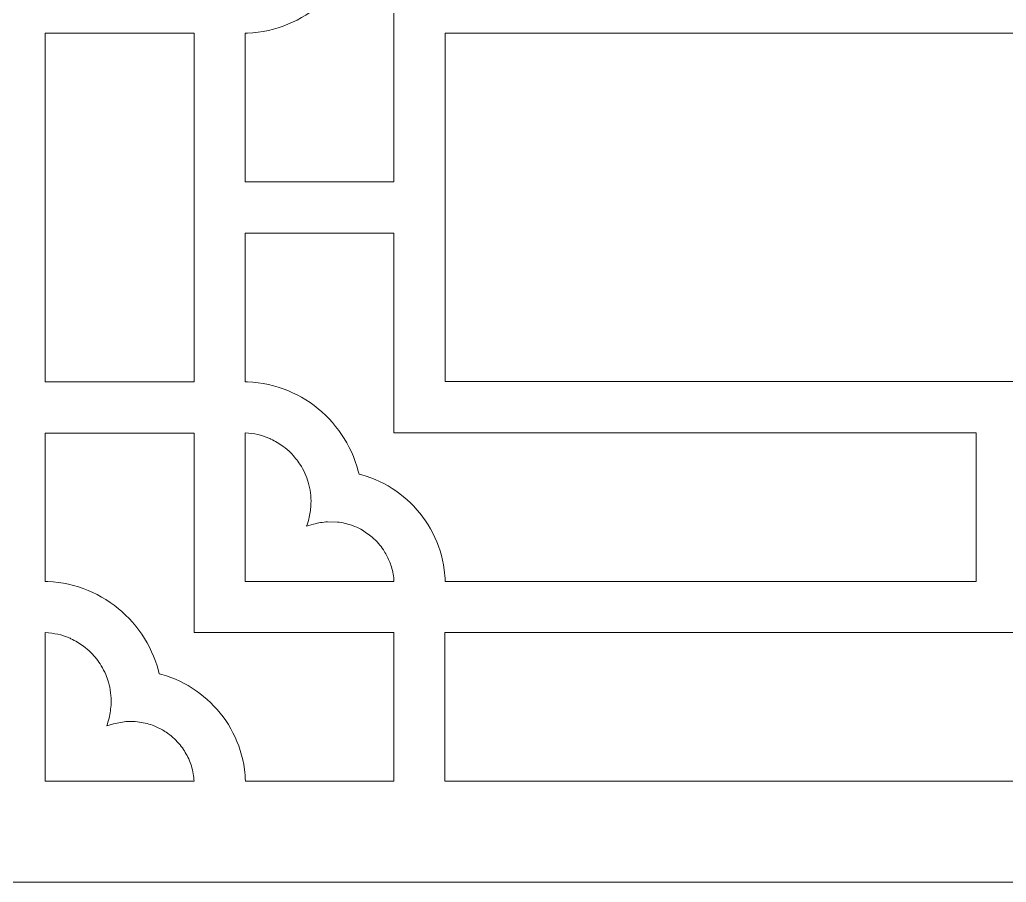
# Model space of a CAD drawing. Header units: centimetres. Extents: x -26.5 to 18, y -3.7 to 6.
# Drawn here: x 2.83 to 9.95, y -3.7 to 2.52 of the extents above; entities that cross this region are included whole.
import ezdxf

# ---------------------------------------------------------------- set-up
doc = ezdxf.new("R2010")
doc.units = ezdxf.units.CM
doc.header["$MEASUREMENT"] = 0
doc.layers.add('layer 1', color=7, linetype='Continuous')

msp = doc.modelspace()

# ---------------------------------------------------------------- linework, layer by layer
at = {"layer": 'layer 1', "color": 242, "lineweight": 9}
for points, knots in [([(-26.53457, -3.70309), (-26.53457, -3.70309), (-26.53457, 6.03856), (-26.53457, 6.03856), (-26.53457, 6.03856), (-26.53457, 6.03856), (18.03348, 6.03856), (18.03348, 6.03856), (18.03348, 6.03856), (18.03348, 6.03856), (18.03348, -3.70309), (18.03348, -3.70309), (18.03348, -3.70309), (18.03348, -3.70309), (-26.53457, -3.70309), (-26.53457, -3.70309)], [0, 0, 0, 0, 0.2, 0.2, 0.2, 0.2, 0.4, 0.4, 0.4, 0.4, 0.6, 0.6, 0.6, 0.6, 1, 1, 1, 1]), ([(5.85393, 3.61315), (5.85393, 3.61315), (5.84153, 3.58094), (5.84153, 3.58094), (5.84153, 3.58094), (5.84153, 3.58094), (5.82783, 3.54938), (5.82783, 3.54938), (5.82783, 3.54938), (5.82783, 3.54938), (5.81288, 3.51852), (5.81288, 3.51852), (5.81288, 3.51852), (5.81288, 3.51852), (5.79669, 3.48837), (5.79669, 3.48837), (5.79669, 3.48837), (5.79669, 3.48837), (5.77931, 3.459), (5.77931, 3.459), (5.77931, 3.459), (5.77931, 3.459), (5.76077, 3.43041), (5.76077, 3.43041), (5.76077, 3.43041), (5.76077, 3.43041), (5.7411, 3.40265), (5.7411, 3.40265), (5.7411, 3.40265), (5.7411, 3.40265), (5.72033, 3.37575), (5.72033, 3.37575), (5.72033, 3.37575), (5.72033, 3.37575), (5.69851, 3.34974), (5.69851, 3.34974), (5.69851, 3.34974), (5.69851, 3.34974), (5.67565, 3.32465), (5.67565, 3.32465), (5.67565, 3.32465), (5.67565, 3.32465), (5.65179, 3.30052), (5.65179, 3.30052), (5.65179, 3.30052), (5.65179, 3.30052), (5.62697, 3.27737), (5.62697, 3.27737), (5.62697, 3.27737), (5.62697, 3.27737), (5.60122, 3.25525), (5.60122, 3.25525), (5.60122, 3.25525), (5.60122, 3.25525), (5.57457, 3.23417), (5.57457, 3.23417), (5.57457, 3.23417), (5.57457, 3.23417), (5.54705, 3.21419), (5.54705, 3.21419), (5.54705, 3.21419), (5.54705, 3.21419), (5.51869, 3.19532), (5.51869, 3.19532), (5.51869, 3.19532), (5.51869, 3.19532), (5.48954, 3.17761), (5.48954, 3.17761), (5.48954, 3.17761), (5.48954, 3.17761), (5.45962, 3.16108), (5.45962, 3.16108), (5.45962, 3.16108), (5.45962, 3.16108), (5.42896, 3.14577), (5.42896, 3.14577), (5.42896, 3.14577), (5.42896, 3.14577), (5.39759, 3.1317), (5.39759, 3.1317), (5.39759, 3.1317), (5.39759, 3.1317), (5.36556, 3.11893), (5.36556, 3.11893), (5.36556, 3.11893), (5.36556, 3.11893), (5.33288, 3.10747), (5.33288, 3.10747), (5.33288, 3.10747), (5.33288, 3.10747), (5.29961, 3.09737), (5.29961, 3.09737), (5.29961, 3.09737), (5.29961, 3.09737), (5.28042, 3.09242), (5.28042, 3.09242), (5.28042, 3.09242), (5.28042, 3.09242), (5.27528, 3.07094), (5.27528, 3.07094), (5.27528, 3.07094), (5.27528, 3.07094), (5.2651, 3.03533), (5.2651, 3.03533), (5.2651, 3.03533), (5.2651, 3.03533), (5.25345, 3.00035), (5.25345, 3.00035), (5.25345, 3.00035), (5.25345, 3.00035), (5.24037, 2.96605), (5.24037, 2.96605), (5.24037, 2.96605), (5.24037, 2.96605), (5.22589, 2.93246), (5.22589, 2.93246), (5.22589, 2.93246), (5.22589, 2.93246), (5.21005, 2.89961), (5.21005, 2.89961), (5.21005, 2.89961), (5.21005, 2.89961), (5.19288, 2.86755), (5.19288, 2.86755), (5.19288, 2.86755), (5.19288, 2.86755), (5.17443, 2.8363), (5.17443, 2.8363), (5.17443, 2.8363), (5.17443, 2.8363), (5.15473, 2.80591), (5.15473, 2.80591), (5.15473, 2.80591), (5.15473, 2.80591), (5.1338, 2.7764), (5.1338, 2.7764), (5.1338, 2.7764), (5.1338, 2.7764), (5.1117, 2.74782), (5.1117, 2.74782), (5.1117, 2.74782), (5.1117, 2.74782), (5.08845, 2.7202), (5.08845, 2.7202), (5.08845, 2.7202), (5.08845, 2.7202), (5.0641, 2.69358), (5.0641, 2.69358), (5.0641, 2.69358), (5.0641, 2.69358), (5.03867, 2.66799), (5.03867, 2.66799), (5.03867, 2.66799), (5.03867, 2.66799), (5.0122, 2.64347), (5.0122, 2.64347), (5.0122, 2.64347), (5.0122, 2.64347), (4.98474, 2.62004), (4.98474, 2.62004), (4.98474, 2.62004), (4.98474, 2.62004), (4.9563, 2.59777), (4.9563, 2.59777), (4.9563, 2.59777), (4.9563, 2.59777), (4.92694, 2.57666), (4.92694, 2.57666), (4.92694, 2.57666), (4.92694, 2.57666), (4.89668, 2.55677), (4.89668, 2.55677), (4.89668, 2.55677), (4.89668, 2.55677), (4.86556, 2.53812), (4.86556, 2.53812), (4.86556, 2.53812), (4.86556, 2.53812), (4.83363, 2.52076), (4.83363, 2.52076), (4.83363, 2.52076), (4.83363, 2.52076), (4.8009, 2.50471), (4.8009, 2.50471), (4.8009, 2.50471), (4.8009, 2.50471), (4.76742, 2.49002), (4.76742, 2.49002), (4.76742, 2.49002), (4.76742, 2.49002), (4.73322, 2.47672), (4.73322, 2.47672), (4.73322, 2.47672), (4.73322, 2.47672), (4.69835, 2.46486), (4.69835, 2.46486), (4.69835, 2.46486), (4.69835, 2.46486), (4.66283, 2.45445), (4.66283, 2.45445), (4.66283, 2.45445), (4.66283, 2.45445), (4.62671, 2.44555), (4.62671, 2.44555), (4.62671, 2.44555), (4.62671, 2.44555), (4.59002, 2.43818), (4.59002, 2.43818), (4.59002, 2.43818), (4.59002, 2.43818), (4.5528, 2.4324), (4.5528, 2.4324), (4.5528, 2.4324), (4.5528, 2.4324), (4.51509, 2.42822), (4.51509, 2.42822), (4.51509, 2.42822), (4.51509, 2.42822), (4.47692, 2.42568), (4.47692, 2.42568), (4.47692, 2.42568), (4.47692, 2.42568), (4.45908, 2.42528), (4.45908, 2.42528), (4.45908, 2.42528), (4.45908, 2.42528), (4.45908, 1.35219), (4.45908, 1.35219), (4.45908, 1.35219), (4.45908, 1.35219), (5.53172, 1.35219), (5.53172, 1.35219), (5.53172, 1.35219), (5.53172, 1.35219), (5.53172, 2.79374), (5.53172, 2.79374), (5.53172, 2.79374), (5.53172, 2.79374), (9.7322, 2.79374), (9.7322, 2.79374), (9.7322, 2.79374), (9.7322, 2.79374), (9.7322, 3.86639), (9.7322, 3.86639), (9.7322, 3.86639), (9.7322, 3.86639), (5.90198, 3.86639), (5.90198, 3.86639), (5.90198, 3.86639), (5.90133, 3.83837), (5.89844, 3.81078), (5.89536, 3.78298), (5.89536, 3.78298), (5.89536, 3.78298), (5.88992, 3.74796), (5.88992, 3.74796), (5.88992, 3.74796), (5.88992, 3.74796), (5.88304, 3.71344), (5.88304, 3.71344), (5.88304, 3.71344), (5.88304, 3.71344), (5.87472, 3.67944), (5.87472, 3.67944), (5.87472, 3.67944), (5.87472, 3.67944), (5.86501, 3.646), (5.86501, 3.646), (5.86501, 3.646), (5.86501, 3.646), (5.85393, 3.61315), (5.85393, 3.61315)], [0, 0, 0, 0, 0.0144928, 0.0144928, 0.0144928, 0.0144928, 0.0289855, 0.0289855, 0.0289855, 0.0289855, 0.0434783, 0.0434783, 0.0434783, 0.0434783, 0.057971, 0.057971, 0.057971, 0.057971, 0.0724638, 0.0724638, 0.0724638, 0.0724638, 0.0869565, 0.0869565, 0.0869565, 0.0869565, 0.1014493, 0.1014493, 0.1014493, 0.1014493, 0.115942, 0.115942, 0.115942, 0.115942, 0.1304348, 0.1304348, 0.1304348, 0.1304348, 0.1449275, 0.1449275, 0.1449275, 0.1449275, 0.1594203, 0.1594203, 0.1594203, 0.1594203, 0.173913, 0.173913, 0.173913, 0.173913, 0.1884058, 0.1884058, 0.1884058, 0.1884058, 0.2028986, 0.2028986, 0.2028986, 0.2028986, 0.2173913, 0.2173913, 0.2173913, 0.2173913, 0.2318841, 0.2318841, 0.2318841, 0.2318841, 0.2463768, 0.2463768, 0.2463768, 0.2463768, 0.2608696, 0.2608696, 0.2608696, 0.2608696, 0.2753623, 0.2753623, 0.2753623, 0.2753623, 0.2898551, 0.2898551, 0.2898551, 0.2898551, 0.3043478, 0.3043478, 0.3043478, 0.3043478, 0.3188406, 0.3188406, 0.3188406, 0.3188406, 0.3333333, 0.3333333, 0.3333333, 0.3333333, 0.3478261, 0.3478261, 0.3478261, 0.3478261, 0.3623188, 0.3623188, 0.3623188, 0.3623188, 0.3768116, 0.3768116, 0.3768116, 0.3768116, 0.3913043, 0.3913043, 0.3913043, 0.3913043, 0.4057971, 0.4057971, 0.4057971, 0.4057971, 0.4202899, 0.4202899, 0.4202899, 0.4202899, 0.4347826, 0.4347826, 0.4347826, 0.4347826, 0.4492754, 0.4492754, 0.4492754, 0.4492754, 0.4637681, 0.4637681, 0.4637681, 0.4637681, 0.4782609, 0.4782609, 0.4782609, 0.4782609, 0.4927536, 0.4927536, 0.4927536, 0.4927536, 0.5072464, 0.5072464, 0.5072464, 0.5072464, 0.5217391, 0.5217391, 0.5217391, 0.5217391, 0.5362319, 0.5362319, 0.5362319, 0.5362319, 0.5507246, 0.5507246, 0.5507246, 0.5507246, 0.5652174, 0.5652174, 0.5652174, 0.5652174, 0.5797101, 0.5797101, 0.5797101, 0.5797101, 0.5942029, 0.5942029, 0.5942029, 0.5942029, 0.6086957, 0.6086957, 0.6086957, 0.6086957, 0.6231884, 0.6231884, 0.6231884, 0.6231884, 0.6376812, 0.6376812, 0.6376812, 0.6376812, 0.6521739, 0.6521739, 0.6521739, 0.6521739, 0.6666667, 0.6666667, 0.6666667, 0.6666667, 0.6811594, 0.6811594, 0.6811594, 0.6811594, 0.6956522, 0.6956522, 0.6956522, 0.6956522, 0.7101449, 0.7101449, 0.7101449, 0.7101449, 0.7246377, 0.7246377, 0.7246377, 0.7246377, 0.7391304, 0.7391304, 0.7391304, 0.7391304, 0.7536232, 0.7536232, 0.7536232, 0.7536232, 0.7681159, 0.7681159, 0.7681159, 0.7681159, 0.7826087, 0.7826087, 0.7826087, 0.7826087, 0.7971014, 0.7971014, 0.7971014, 0.7971014, 0.8115942, 0.8115942, 0.8115942, 0.8115942, 0.826087, 0.826087, 0.826087, 0.826087, 0.8405797, 0.8405797, 0.8405797, 0.8405797, 0.8550725, 0.8550725, 0.8550725, 0.8550725, 0.8695652, 0.8695652, 0.8695652, 0.8695652, 0.884058, 0.884058, 0.884058, 0.884058, 0.8985507, 0.8985507, 0.8985507, 0.8985507, 0.9130435, 0.9130435, 0.9130435, 0.9130435, 0.9275362, 0.9275362, 0.9275362, 0.9275362, 0.942029, 0.942029, 0.942029, 0.942029, 0.9565217, 0.9565217, 0.9565217, 0.9565217, 0.9710145, 0.9710145, 0.9710145, 0.9710145, 1, 1, 1, 1]), ([(3.01752, 2.42549), (3.01752, 2.42549), (3.01752, -0.0916), (3.01752, -0.0916), (3.01752, -0.0916), (3.01752, -0.0916), (4.09016, -0.0916), (4.09016, -0.0916), (4.09016, -0.0916), (4.09016, -0.0916), (4.09016, 2.42549), (4.09016, 2.42549), (4.09016, 2.42549), (4.09016, 2.42549), (3.01752, 2.42549), (3.01752, 2.42549)], [0, 0, 0, 0, 0.2, 0.2, 0.2, 0.2, 0.4, 0.4, 0.4, 0.4, 0.6, 0.6, 0.6, 0.6, 1, 1, 1, 1]), ([(5.90063, 2.42483), (5.90063, 2.42483), (5.90063, -0.08936), (5.90063, -0.08936), (5.90063, -0.08936), (5.90063, -0.08936), (13.93267, -0.08936), (13.93267, -0.08936), (13.93267, -0.08936), (13.93267, -0.08936), (13.93267, 2.42483), (13.93267, 2.42483), (13.93267, 2.42483), (13.93267, 2.42483), (5.90063, 2.42483), (5.90063, 2.42483)], [0, 0, 0, 0, 0.2, 0.2, 0.2, 0.2, 0.4, 0.4, 0.4, 0.4, 0.6, 0.6, 0.6, 0.6, 1, 1, 1, 1]), ([(4.86556, -0.20264), (4.86556, -0.20264), (4.89668, -0.22128), (4.89668, -0.22128), (4.89668, -0.22128), (4.89668, -0.22128), (4.92694, -0.24118), (4.92694, -0.24118), (4.92694, -0.24118), (4.92694, -0.24118), (4.9563, -0.26228), (4.9563, -0.26228), (4.9563, -0.26228), (4.9563, -0.26228), (4.98474, -0.28456), (4.98474, -0.28456), (4.98474, -0.28456), (4.98474, -0.28456), (5.0122, -0.30798), (5.0122, -0.30798), (5.0122, -0.30798), (5.0122, -0.30798), (5.03867, -0.33251), (5.03867, -0.33251), (5.03867, -0.33251), (5.03867, -0.33251), (5.0641, -0.3581), (5.0641, -0.3581), (5.0641, -0.3581), (5.0641, -0.3581), (5.08845, -0.38472), (5.08845, -0.38472), (5.08845, -0.38472), (5.08845, -0.38472), (5.1117, -0.41234), (5.1117, -0.41234), (5.1117, -0.41234), (5.1117, -0.41234), (5.1338, -0.44092), (5.1338, -0.44092), (5.1338, -0.44092), (5.1338, -0.44092), (5.15473, -0.47043), (5.15473, -0.47043), (5.15473, -0.47043), (5.15473, -0.47043), (5.17443, -0.50082), (5.17443, -0.50082), (5.17443, -0.50082), (5.17443, -0.50082), (5.19288, -0.53206), (5.19288, -0.53206), (5.19288, -0.53206), (5.19288, -0.53206), (5.21005, -0.56413), (5.21005, -0.56413), (5.21005, -0.56413), (5.21005, -0.56413), (5.22589, -0.59698), (5.22589, -0.59698), (5.22589, -0.59698), (5.22589, -0.59698), (5.24037, -0.63057), (5.24037, -0.63057), (5.24037, -0.63057), (5.24037, -0.63057), (5.25345, -0.66487), (5.25345, -0.66487), (5.25345, -0.66487), (5.25345, -0.66487), (5.2651, -0.69985), (5.2651, -0.69985), (5.2651, -0.69985), (5.2651, -0.69985), (5.27528, -0.73546), (5.27528, -0.73546), (5.27528, -0.73546), (5.27528, -0.73546), (5.28042, -0.75695), (5.28042, -0.75695), (5.28042, -0.75695), (5.28042, -0.75695), (5.29961, -0.76189), (5.29961, -0.76189), (5.29961, -0.76189), (5.29961, -0.76189), (5.33288, -0.77199), (5.33288, -0.77199), (5.33288, -0.77199), (5.33288, -0.77199), (5.36556, -0.78345), (5.36556, -0.78345), (5.36556, -0.78345), (5.36556, -0.78345), (5.39759, -0.79623), (5.39759, -0.79623), (5.39759, -0.79623), (5.39759, -0.79623), (5.42896, -0.81028), (5.42896, -0.81028), (5.42896, -0.81028), (5.42896, -0.81028), (5.45962, -0.82559), (5.45962, -0.82559), (5.45962, -0.82559), (5.45962, -0.82559), (5.48954, -0.84213), (5.48954, -0.84213), (5.48954, -0.84213), (5.48954, -0.84213), (5.51869, -0.85984), (5.51869, -0.85984), (5.51869, -0.85984), (5.51869, -0.85984), (5.54705, -0.8787), (5.54705, -0.8787), (5.54705, -0.8787), (5.54705, -0.8787), (5.57457, -0.89869), (5.57457, -0.89869), (5.57457, -0.89869), (5.57457, -0.89869), (5.60122, -0.91976), (5.60122, -0.91976), (5.60122, -0.91976), (5.60122, -0.91976), (5.62697, -0.94189), (5.62697, -0.94189), (5.62697, -0.94189), (5.62697, -0.94189), (5.65179, -0.96503), (5.65179, -0.96503), (5.65179, -0.96503), (5.65179, -0.96503), (5.67565, -0.98917), (5.67565, -0.98917), (5.67565, -0.98917), (5.67565, -0.98917), (5.69851, -1.01426), (5.69851, -1.01426), (5.69851, -1.01426), (5.69851, -1.01426), (5.72033, -1.04027), (5.72033, -1.04027), (5.72033, -1.04027), (5.72033, -1.04027), (5.7411, -1.06717), (5.7411, -1.06717), (5.7411, -1.06717), (5.7411, -1.06717), (5.76077, -1.09493), (5.76077, -1.09493), (5.76077, -1.09493), (5.76077, -1.09493), (5.77931, -1.12351), (5.77931, -1.12351), (5.77931, -1.12351), (5.77931, -1.12351), (5.79669, -1.15289), (5.79669, -1.15289), (5.79669, -1.15289), (5.79669, -1.15289), (5.81288, -1.18303), (5.81288, -1.18303), (5.81288, -1.18303), (5.81288, -1.18303), (5.82783, -1.2139), (5.82783, -1.2139), (5.82783, -1.2139), (5.82783, -1.2139), (5.84153, -1.24545), (5.84153, -1.24545), (5.84153, -1.24545), (5.84153, -1.24545), (5.85393, -1.27767), (5.85393, -1.27767), (5.85393, -1.27767), (5.85393, -1.27767), (5.86501, -1.31052), (5.86501, -1.31052), (5.86501, -1.31052), (5.86501, -1.31052), (5.87472, -1.34396), (5.87472, -1.34396), (5.87472, -1.34396), (5.87472, -1.34396), (5.88304, -1.37796), (5.88304, -1.37796), (5.88304, -1.37796), (5.88304, -1.37796), (5.88992, -1.41249), (5.88992, -1.41249), (5.88992, -1.41249), (5.88992, -1.41249), (5.89536, -1.4475), (5.89536, -1.4475), (5.89536, -1.4475), (5.89844, -1.4753), (5.90133, -1.5029), (5.90198, -1.53091), (5.90198, -1.53091), (5.90198, -1.53091), (9.7322, -1.53091), (9.7322, -1.53091), (9.7322, -1.53091), (9.7322, -1.53091), (9.7322, -0.45827), (9.7322, -0.45827), (9.7322, -0.45827), (9.7322, -0.45827), (5.53172, -0.45827), (5.53172, -0.45827), (5.53172, -0.45827), (5.53172, -0.45827), (5.53172, 0.98328), (5.53172, 0.98328), (5.53172, 0.98328), (5.53172, 0.98328), (4.45908, 0.98328), (4.45908, 0.98328), (4.45908, 0.98328), (4.45908, 0.98328), (4.45908, -0.08981), (4.45908, -0.08981), (4.45908, -0.08981), (4.45908, -0.08981), (4.47692, -0.0902), (4.47692, -0.0902), (4.47692, -0.0902), (4.47692, -0.0902), (4.51508, -0.09274), (4.51508, -0.09274), (4.51508, -0.09274), (4.51508, -0.09274), (4.5528, -0.09692), (4.5528, -0.09692), (4.5528, -0.09692), (4.5528, -0.09692), (4.59002, -0.10271), (4.59002, -0.10271), (4.59002, -0.10271), (4.59002, -0.10271), (4.62671, -0.11007), (4.62671, -0.11007), (4.62671, -0.11007), (4.62671, -0.11007), (4.66283, -0.11897), (4.66283, -0.11897), (4.66283, -0.11897), (4.66283, -0.11897), (4.69835, -0.12937), (4.69835, -0.12937), (4.69835, -0.12937), (4.69835, -0.12937), (4.73322, -0.14124), (4.73322, -0.14124), (4.73322, -0.14124), (4.73322, -0.14124), (4.76742, -0.15454), (4.76742, -0.15454), (4.76742, -0.15454), (4.76742, -0.15454), (4.80089, -0.16922), (4.80089, -0.16922), (4.80089, -0.16922), (4.80089, -0.16922), (4.83363, -0.18527), (4.83363, -0.18527), (4.83363, -0.18527), (4.83363, -0.18527), (4.86556, -0.20264), (4.86556, -0.20264)], [0, 0, 0, 0, 0.0144928, 0.0144928, 0.0144928, 0.0144928, 0.0289855, 0.0289855, 0.0289855, 0.0289855, 0.0434783, 0.0434783, 0.0434783, 0.0434783, 0.057971, 0.057971, 0.057971, 0.057971, 0.0724638, 0.0724638, 0.0724638, 0.0724638, 0.0869565, 0.0869565, 0.0869565, 0.0869565, 0.1014493, 0.1014493, 0.1014493, 0.1014493, 0.115942, 0.115942, 0.115942, 0.115942, 0.1304348, 0.1304348, 0.1304348, 0.1304348, 0.1449275, 0.1449275, 0.1449275, 0.1449275, 0.1594203, 0.1594203, 0.1594203, 0.1594203, 0.173913, 0.173913, 0.173913, 0.173913, 0.1884058, 0.1884058, 0.1884058, 0.1884058, 0.2028986, 0.2028986, 0.2028986, 0.2028986, 0.2173913, 0.2173913, 0.2173913, 0.2173913, 0.2318841, 0.2318841, 0.2318841, 0.2318841, 0.2463768, 0.2463768, 0.2463768, 0.2463768, 0.2608696, 0.2608696, 0.2608696, 0.2608696, 0.2753623, 0.2753623, 0.2753623, 0.2753623, 0.2898551, 0.2898551, 0.2898551, 0.2898551, 0.3043478, 0.3043478, 0.3043478, 0.3043478, 0.3188406, 0.3188406, 0.3188406, 0.3188406, 0.3333333, 0.3333333, 0.3333333, 0.3333333, 0.3478261, 0.3478261, 0.3478261, 0.3478261, 0.3623188, 0.3623188, 0.3623188, 0.3623188, 0.3768116, 0.3768116, 0.3768116, 0.3768116, 0.3913043, 0.3913043, 0.3913043, 0.3913043, 0.4057971, 0.4057971, 0.4057971, 0.4057971, 0.4202899, 0.4202899, 0.4202899, 0.4202899, 0.4347826, 0.4347826, 0.4347826, 0.4347826, 0.4492754, 0.4492754, 0.4492754, 0.4492754, 0.4637681, 0.4637681, 0.4637681, 0.4637681, 0.4782609, 0.4782609, 0.4782609, 0.4782609, 0.4927536, 0.4927536, 0.4927536, 0.4927536, 0.5072464, 0.5072464, 0.5072464, 0.5072464, 0.5217391, 0.5217391, 0.5217391, 0.5217391, 0.5362319, 0.5362319, 0.5362319, 0.5362319, 0.5507246, 0.5507246, 0.5507246, 0.5507246, 0.5652174, 0.5652174, 0.5652174, 0.5652174, 0.5797101, 0.5797101, 0.5797101, 0.5797101, 0.5942029, 0.5942029, 0.5942029, 0.5942029, 0.6086957, 0.6086957, 0.6086957, 0.6086957, 0.6231884, 0.6231884, 0.6231884, 0.6231884, 0.6376812, 0.6376812, 0.6376812, 0.6376812, 0.6521739, 0.6521739, 0.6521739, 0.6521739, 0.6666667, 0.6666667, 0.6666667, 0.6666667, 0.6811594, 0.6811594, 0.6811594, 0.6811594, 0.6956522, 0.6956522, 0.6956522, 0.6956522, 0.7101449, 0.7101449, 0.7101449, 0.7101449, 0.7246377, 0.7246377, 0.7246377, 0.7246377, 0.7391304, 0.7391304, 0.7391304, 0.7391304, 0.7536232, 0.7536232, 0.7536232, 0.7536232, 0.7681159, 0.7681159, 0.7681159, 0.7681159, 0.7826087, 0.7826087, 0.7826087, 0.7826087, 0.7971014, 0.7971014, 0.7971014, 0.7971014, 0.8115942, 0.8115942, 0.8115942, 0.8115942, 0.826087, 0.826087, 0.826087, 0.826087, 0.8405797, 0.8405797, 0.8405797, 0.8405797, 0.8550725, 0.8550725, 0.8550725, 0.8550725, 0.8695652, 0.8695652, 0.8695652, 0.8695652, 0.884058, 0.884058, 0.884058, 0.884058, 0.8985507, 0.8985507, 0.8985507, 0.8985507, 0.9130435, 0.9130435, 0.9130435, 0.9130435, 0.9275362, 0.9275362, 0.9275362, 0.9275362, 0.942029, 0.942029, 0.942029, 0.942029, 0.9565217, 0.9565217, 0.9565217, 0.9565217, 0.9710145, 0.9710145, 0.9710145, 0.9710145, 1, 1, 1, 1]), ([(3.54319, -1.72612), (3.54319, -1.72612), (3.57065, -1.74954), (3.57065, -1.74954), (3.57065, -1.74954), (3.57065, -1.74954), (3.59712, -1.77406), (3.59712, -1.77406), (3.59712, -1.77406), (3.59712, -1.77406), (3.62255, -1.79965), (3.62255, -1.79965), (3.62255, -1.79965), (3.62255, -1.79965), (3.6469, -1.82627), (3.6469, -1.82627), (3.6469, -1.82627), (3.6469, -1.82627), (3.67015, -1.85389), (3.67015, -1.85389), (3.67015, -1.85389), (3.67015, -1.85389), (3.69225, -1.88247), (3.69225, -1.88247), (3.69225, -1.88247), (3.69225, -1.88247), (3.71318, -1.91198), (3.71318, -1.91198), (3.71318, -1.91198), (3.71318, -1.91198), (3.73288, -1.94237), (3.73288, -1.94237), (3.73288, -1.94237), (3.73288, -1.94237), (3.75134, -1.97362), (3.75134, -1.97362), (3.75134, -1.97362), (3.75134, -1.97362), (3.7685, -2.00569), (3.7685, -2.00569), (3.7685, -2.00569), (3.7685, -2.00569), (3.78434, -2.03853), (3.78434, -2.03853), (3.78434, -2.03853), (3.78434, -2.03853), (3.79882, -2.07212), (3.79882, -2.07212), (3.79882, -2.07212), (3.79882, -2.07212), (3.8119, -2.10643), (3.8119, -2.10643), (3.8119, -2.10643), (3.8119, -2.10643), (3.82355, -2.1414), (3.82355, -2.1414), (3.82355, -2.1414), (3.82355, -2.1414), (3.83373, -2.17702), (3.83373, -2.17702), (3.83373, -2.17702), (3.83373, -2.17702), (3.83887, -2.1985), (3.83887, -2.1985), (3.83887, -2.1985), (3.83887, -2.1985), (3.85806, -2.20344), (3.85806, -2.20344), (3.85806, -2.20344), (3.85806, -2.20344), (3.89133, -2.21355), (3.89133, -2.21355), (3.89133, -2.21355), (3.89133, -2.21355), (3.924, -2.225), (3.924, -2.225), (3.924, -2.225), (3.924, -2.225), (3.95604, -2.23778), (3.95604, -2.23778), (3.95604, -2.23778), (3.95604, -2.23778), (3.98741, -2.25184), (3.98741, -2.25184), (3.98741, -2.25184), (3.98741, -2.25184), (4.01806, -2.26715), (4.01806, -2.26715), (4.01806, -2.26715), (4.01806, -2.26715), (4.04799, -2.28368), (4.04799, -2.28368), (4.04799, -2.28368), (4.04799, -2.28368), (4.07714, -2.30139), (4.07714, -2.30139), (4.07714, -2.30139), (4.07714, -2.30139), (4.1055, -2.32026), (4.1055, -2.32026), (4.1055, -2.32026), (4.1055, -2.32026), (4.13302, -2.34024), (4.13302, -2.34024), (4.13302, -2.34024), (4.13302, -2.34024), (4.15967, -2.36131), (4.15967, -2.36131), (4.15967, -2.36131), (4.15967, -2.36131), (4.18542, -2.38344), (4.18542, -2.38344), (4.18542, -2.38344), (4.18542, -2.38344), (4.21024, -2.40658), (4.21024, -2.40658), (4.21024, -2.40658), (4.21024, -2.40658), (4.2341, -2.43072), (4.2341, -2.43072), (4.2341, -2.43072), (4.2341, -2.43072), (4.25696, -2.45581), (4.25696, -2.45581), (4.25696, -2.45581), (4.25696, -2.45581), (4.27878, -2.48182), (4.27878, -2.48182), (4.27878, -2.48182), (4.27878, -2.48182), (4.29955, -2.50872), (4.29955, -2.50872), (4.29955, -2.50872), (4.29955, -2.50872), (4.31922, -2.53648), (4.31922, -2.53648), (4.31922, -2.53648), (4.31922, -2.53648), (4.33776, -2.56507), (4.33776, -2.56507), (4.33776, -2.56507), (4.33776, -2.56507), (4.35514, -2.59445), (4.35514, -2.59445), (4.35514, -2.59445), (4.35514, -2.59445), (4.37133, -2.62458), (4.37133, -2.62458), (4.37133, -2.62458), (4.37133, -2.62458), (4.38628, -2.65545), (4.38628, -2.65545), (4.38628, -2.65545), (4.38628, -2.65545), (4.39998, -2.68701), (4.39998, -2.68701), (4.39998, -2.68701), (4.39998, -2.68701), (4.41238, -2.71923), (4.41238, -2.71923), (4.41238, -2.71923), (4.41238, -2.71923), (4.42346, -2.75207), (4.42346, -2.75207), (4.42346, -2.75207), (4.42346, -2.75207), (4.43317, -2.78551), (4.43317, -2.78551), (4.43317, -2.78551), (4.43317, -2.78551), (4.44149, -2.81951), (4.44149, -2.81951), (4.44149, -2.81951), (4.44149, -2.81951), (4.44837, -2.85404), (4.44837, -2.85404), (4.44837, -2.85404), (4.44837, -2.85404), (4.45381, -2.88905), (4.45381, -2.88905), (4.45381, -2.88905), (4.45689, -2.91685), (4.45978, -2.94446), (4.46043, -2.97247), (4.46043, -2.97247), (4.46043, -2.97247), (5.53049, -2.97247), (5.53049, -2.97247), (5.53049, -2.97247), (5.53049, -2.97247), (5.53049, -1.89982), (5.53049, -1.89982), (5.53049, -1.89982), (5.53049, -1.89982), (4.09016, -1.89982), (4.09016, -1.89982), (4.09016, -1.89982), (4.09016, -1.89982), (4.09016, -0.46052), (4.09016, -0.46052), (4.09016, -0.46052), (4.09016, -0.46052), (3.01752, -0.46052), (3.01752, -0.46052), (3.01752, -0.46052), (3.01752, -0.46052), (3.01752, -1.53136), (3.01752, -1.53136), (3.01752, -1.53136), (3.01752, -1.53136), (3.03536, -1.53176), (3.03536, -1.53176), (3.03536, -1.53176), (3.03536, -1.53176), (3.07353, -1.53429), (3.07353, -1.53429), (3.07353, -1.53429), (3.07353, -1.53429), (3.11125, -1.53847), (3.11125, -1.53847), (3.11125, -1.53847), (3.11125, -1.53847), (3.14847, -1.54426), (3.14847, -1.54426), (3.14847, -1.54426), (3.14847, -1.54426), (3.18516, -1.55162), (3.18516, -1.55162), (3.18516, -1.55162), (3.18516, -1.55162), (3.22128, -1.56052), (3.22128, -1.56052), (3.22128, -1.56052), (3.22128, -1.56052), (3.2568, -1.57093), (3.2568, -1.57093), (3.2568, -1.57093), (3.2568, -1.57093), (3.29167, -1.5828), (3.29167, -1.5828), (3.29167, -1.5828), (3.29167, -1.5828), (3.32586, -1.59609), (3.32586, -1.59609), (3.32586, -1.59609), (3.32586, -1.59609), (3.35934, -1.61078), (3.35934, -1.61078), (3.35934, -1.61078), (3.35934, -1.61078), (3.39207, -1.62682), (3.39207, -1.62682), (3.39207, -1.62682), (3.39207, -1.62682), (3.42401, -1.64419), (3.42401, -1.64419), (3.42401, -1.64419), (3.42401, -1.64419), (3.45513, -1.66284), (3.45513, -1.66284), (3.45513, -1.66284), (3.45513, -1.66284), (3.48539, -1.68274), (3.48539, -1.68274), (3.48539, -1.68274), (3.48539, -1.68274), (3.51475, -1.70384), (3.51475, -1.70384), (3.51475, -1.70384), (3.51475, -1.70384), (3.54319, -1.72612), (3.54319, -1.72612)], [0, 0, 0, 0, 0.0144928, 0.0144928, 0.0144928, 0.0144928, 0.0289855, 0.0289855, 0.0289855, 0.0289855, 0.0434783, 0.0434783, 0.0434783, 0.0434783, 0.057971, 0.057971, 0.057971, 0.057971, 0.0724638, 0.0724638, 0.0724638, 0.0724638, 0.0869565, 0.0869565, 0.0869565, 0.0869565, 0.1014493, 0.1014493, 0.1014493, 0.1014493, 0.115942, 0.115942, 0.115942, 0.115942, 0.1304348, 0.1304348, 0.1304348, 0.1304348, 0.1449275, 0.1449275, 0.1449275, 0.1449275, 0.1594203, 0.1594203, 0.1594203, 0.1594203, 0.173913, 0.173913, 0.173913, 0.173913, 0.1884058, 0.1884058, 0.1884058, 0.1884058, 0.2028986, 0.2028986, 0.2028986, 0.2028986, 0.2173913, 0.2173913, 0.2173913, 0.2173913, 0.2318841, 0.2318841, 0.2318841, 0.2318841, 0.2463768, 0.2463768, 0.2463768, 0.2463768, 0.2608696, 0.2608696, 0.2608696, 0.2608696, 0.2753623, 0.2753623, 0.2753623, 0.2753623, 0.2898551, 0.2898551, 0.2898551, 0.2898551, 0.3043478, 0.3043478, 0.3043478, 0.3043478, 0.3188406, 0.3188406, 0.3188406, 0.3188406, 0.3333333, 0.3333333, 0.3333333, 0.3333333, 0.3478261, 0.3478261, 0.3478261, 0.3478261, 0.3623188, 0.3623188, 0.3623188, 0.3623188, 0.3768116, 0.3768116, 0.3768116, 0.3768116, 0.3913043, 0.3913043, 0.3913043, 0.3913043, 0.4057971, 0.4057971, 0.4057971, 0.4057971, 0.4202899, 0.4202899, 0.4202899, 0.4202899, 0.4347826, 0.4347826, 0.4347826, 0.4347826, 0.4492754, 0.4492754, 0.4492754, 0.4492754, 0.4637681, 0.4637681, 0.4637681, 0.4637681, 0.4782609, 0.4782609, 0.4782609, 0.4782609, 0.4927536, 0.4927536, 0.4927536, 0.4927536, 0.5072464, 0.5072464, 0.5072464, 0.5072464, 0.5217391, 0.5217391, 0.5217391, 0.5217391, 0.5362319, 0.5362319, 0.5362319, 0.5362319, 0.5507246, 0.5507246, 0.5507246, 0.5507246, 0.5652174, 0.5652174, 0.5652174, 0.5652174, 0.5797101, 0.5797101, 0.5797101, 0.5797101, 0.5942029, 0.5942029, 0.5942029, 0.5942029, 0.6086957, 0.6086957, 0.6086957, 0.6086957, 0.6231884, 0.6231884, 0.6231884, 0.6231884, 0.6376812, 0.6376812, 0.6376812, 0.6376812, 0.6521739, 0.6521739, 0.6521739, 0.6521739, 0.6666667, 0.6666667, 0.6666667, 0.6666667, 0.6811594, 0.6811594, 0.6811594, 0.6811594, 0.6956522, 0.6956522, 0.6956522, 0.6956522, 0.7101449, 0.7101449, 0.7101449, 0.7101449, 0.7246377, 0.7246377, 0.7246377, 0.7246377, 0.7391304, 0.7391304, 0.7391304, 0.7391304, 0.7536232, 0.7536232, 0.7536232, 0.7536232, 0.7681159, 0.7681159, 0.7681159, 0.7681159, 0.7826087, 0.7826087, 0.7826087, 0.7826087, 0.7971014, 0.7971014, 0.7971014, 0.7971014, 0.8115942, 0.8115942, 0.8115942, 0.8115942, 0.826087, 0.826087, 0.826087, 0.826087, 0.8405797, 0.8405797, 0.8405797, 0.8405797, 0.8550725, 0.8550725, 0.8550725, 0.8550725, 0.8695652, 0.8695652, 0.8695652, 0.8695652, 0.884058, 0.884058, 0.884058, 0.884058, 0.8985507, 0.8985507, 0.8985507, 0.8985507, 0.9130435, 0.9130435, 0.9130435, 0.9130435, 0.9275362, 0.9275362, 0.9275362, 0.9275362, 0.942029, 0.942029, 0.942029, 0.942029, 0.9565217, 0.9565217, 0.9565217, 0.9565217, 0.9710145, 0.9710145, 0.9710145, 0.9710145, 1, 1, 1, 1]), ([(5.51411, -1.42516), (5.51004, -1.41077), (5.50407, -1.39637), (5.49827, -1.3826), (5.49827, -1.3826), (5.48633, -1.3547), (5.47212, -1.32825), (5.4558, -1.30268), (5.4558, -1.30268), (5.44472, -1.28788), (5.43421, -1.27266), (5.42191, -1.25886), (5.42191, -1.25886), (5.40697, -1.24239), (5.39136, -1.22692), (5.37461, -1.2123), (5.37461, -1.2123), (5.34933, -1.19069), (5.32253, -1.17206), (5.29378, -1.15535), (5.29378, -1.15535), (5.27408, -1.14529), (5.25401, -1.13618), (5.23344, -1.12801), (5.23344, -1.12801), (5.19773, -1.11594), (5.1615, -1.10764), (5.12411, -1.10279), (5.12411, -1.10279), (5.12411, -1.10279), (5.05384, -1.10102), (5.05384, -1.10102), (5.05384, -1.10102), (5.01934, -1.10372), (4.98564, -1.10935), (4.95215, -1.11819), (4.95215, -1.11819), (4.95215, -1.11819), (4.90265, -1.13185), (4.90265, -1.13185), (4.90265, -1.13185), (4.90923, -1.11021), (4.91663, -1.08889), (4.9214, -1.06682), (4.9214, -1.06682), (4.9281, -1.03478), (4.93226, -1.00276), (4.93392, -0.97009), (4.93392, -0.97009), (4.9351, -0.94436), (4.93314, -0.9185), (4.9304, -0.89292), (4.9304, -0.89292), (4.92755, -0.86693), (4.9213, -0.84134), (4.91413, -0.81624), (4.91413, -0.81624), (4.90751, -0.79377), (4.9, -0.77154), (4.89003, -0.75034), (4.89003, -0.75034), (4.87942, -0.7282), (4.86825, -0.70624), (4.85454, -0.68586), (4.85454, -0.68586), (4.83482, -0.65674), (4.81293, -0.62965), (4.78871, -0.60418), (4.78871, -0.60418), (4.77128, -0.58763), (4.75318, -0.57194), (4.73432, -0.55704), (4.73432, -0.55704), (4.70567, -0.53669), (4.67569, -0.51887), (4.64403, -0.50359), (4.64403, -0.50359), (4.63956, -0.50145), (4.63504, -0.49933), (4.63052, -0.49728), (4.63052, -0.49728), (4.6047, -0.48712), (4.57775, -0.47735), (4.5506, -0.47148), (4.5506, -0.47148), (4.52032, -0.46512), (4.48999, -0.46104), (4.45908, -0.45923), (4.45908, -0.45923), (4.45908, -0.45923), (4.45908, -1.53091), (4.45908, -1.53091), (4.45908, -1.53091), (4.45908, -1.53091), (5.53221, -1.53091), (5.53221, -1.53091), (5.53221, -1.53091), (5.53136, -1.51371), (5.52999, -1.49612), (5.5268, -1.47921), (5.5268, -1.47921), (5.52326, -1.461), (5.51903, -1.44303), (5.51411, -1.42516)], [0, 0, 0, 0, 0.037037, 0.037037, 0.037037, 0.037037, 0.0740741, 0.0740741, 0.0740741, 0.0740741, 0.1111111, 0.1111111, 0.1111111, 0.1111111, 0.1481481, 0.1481481, 0.1481481, 0.1481481, 0.1851852, 0.1851852, 0.1851852, 0.1851852, 0.2222222, 0.2222222, 0.2222222, 0.2222222, 0.2592593, 0.2592593, 0.2592593, 0.2592593, 0.2962963, 0.2962963, 0.2962963, 0.2962963, 0.3333333, 0.3333333, 0.3333333, 0.3333333, 0.3703704, 0.3703704, 0.3703704, 0.3703704, 0.4074074, 0.4074074, 0.4074074, 0.4074074, 0.4444444, 0.4444444, 0.4444444, 0.4444444, 0.4814815, 0.4814815, 0.4814815, 0.4814815, 0.5185185, 0.5185185, 0.5185185, 0.5185185, 0.5555556, 0.5555556, 0.5555556, 0.5555556, 0.5925926, 0.5925926, 0.5925926, 0.5925926, 0.6296296, 0.6296296, 0.6296296, 0.6296296, 0.6666667, 0.6666667, 0.6666667, 0.6666667, 0.7037037, 0.7037037, 0.7037037, 0.7037037, 0.7407407, 0.7407407, 0.7407407, 0.7407407, 0.7777778, 0.7777778, 0.7777778, 0.7777778, 0.8148148, 0.8148148, 0.8148148, 0.8148148, 0.8518519, 0.8518519, 0.8518519, 0.8518519, 0.8888889, 0.8888889, 0.8888889, 0.8888889, 0.9259259, 0.9259259, 0.9259259, 0.9259259, 1, 1, 1, 1]), ([(4.07154, -2.8631), (4.05987, -2.82896), (4.04527, -2.79661), (4.02721, -2.76539), (4.02721, -2.76539), (4.02302, -2.75826), (4.01869, -2.75121), (4.01425, -2.74424), (4.01425, -2.74424), (4.00317, -2.72944), (3.99266, -2.71421), (3.98035, -2.70041), (3.98035, -2.70041), (3.96297, -2.68125), (3.94468, -2.66345), (3.92481, -2.64688), (3.92481, -2.64688), (3.90191, -2.62816), (3.8778, -2.61175), (3.85223, -2.5969), (3.85223, -2.5969), (3.83254, -2.58684), (3.81245, -2.57773), (3.79189, -2.56956), (3.79189, -2.56956), (3.75618, -2.55749), (3.71995, -2.5492), (3.68256, -2.54434), (3.68256, -2.54434), (3.65915, -2.54262), (3.63577, -2.54202), (3.61229, -2.54257), (3.61229, -2.54257), (3.57779, -2.54527), (3.54409, -2.5509), (3.51059, -2.55974), (3.51059, -2.55974), (3.51059, -2.55974), (3.46118, -2.57338), (3.46118, -2.57338), (3.46118, -2.57338), (3.46659, -2.55549), (3.47222, -2.53762), (3.47734, -2.51966), (3.47734, -2.51966), (3.48551, -2.48397), (3.49052, -2.4482), (3.49237, -2.41164), (3.49237, -2.41164), (3.49355, -2.38591), (3.49159, -2.36005), (3.48885, -2.33447), (3.48885, -2.33447), (3.486, -2.30848), (3.47975, -2.28289), (3.47257, -2.25779), (3.47257, -2.25779), (3.4672, -2.23954), (3.46101, -2.22161), (3.45406, -2.20392), (3.45406, -2.20392), (3.44408, -2.18203), (3.43314, -2.16071), (3.42117, -2.13985), (3.42117, -2.13985), (3.39941, -2.10607), (3.37485, -2.07485), (3.34716, -2.04573), (3.34716, -2.04573), (3.32973, -2.02918), (3.31164, -2.01349), (3.29277, -1.99859), (3.29277, -1.99859), (3.26412, -1.97825), (3.23413, -1.96042), (3.20248, -1.94514), (3.20248, -1.94514), (3.198, -1.943), (3.19349, -1.94089), (3.18897, -1.93883), (3.18897, -1.93883), (3.16315, -1.92867), (3.1362, -1.9189), (3.10904, -1.91303), (3.10904, -1.91303), (3.07876, -1.90667), (3.04843, -1.90259), (3.01752, -1.90078), (3.01752, -1.90078), (3.01752, -1.90078), (3.01752, -2.97247), (3.01752, -2.97247), (3.01752, -2.97247), (3.01752, -2.97247), (4.09066, -2.97247), (4.09066, -2.97247), (4.09066, -2.97247), (4.08981, -2.95526), (4.08844, -2.93767), (4.08525, -2.92076), (4.08525, -2.92076), (4.08147, -2.90133), (4.07692, -2.88212), (4.07154, -2.8631)], [0, 0, 0, 0, 0.037037, 0.037037, 0.037037, 0.037037, 0.0740741, 0.0740741, 0.0740741, 0.0740741, 0.1111111, 0.1111111, 0.1111111, 0.1111111, 0.1481481, 0.1481481, 0.1481481, 0.1481481, 0.1851852, 0.1851852, 0.1851852, 0.1851852, 0.2222222, 0.2222222, 0.2222222, 0.2222222, 0.2592593, 0.2592593, 0.2592593, 0.2592593, 0.2962963, 0.2962963, 0.2962963, 0.2962963, 0.3333333, 0.3333333, 0.3333333, 0.3333333, 0.3703704, 0.3703704, 0.3703704, 0.3703704, 0.4074074, 0.4074074, 0.4074074, 0.4074074, 0.4444444, 0.4444444, 0.4444444, 0.4444444, 0.4814815, 0.4814815, 0.4814815, 0.4814815, 0.5185185, 0.5185185, 0.5185185, 0.5185185, 0.5555556, 0.5555556, 0.5555556, 0.5555556, 0.5925926, 0.5925926, 0.5925926, 0.5925926, 0.6296296, 0.6296296, 0.6296296, 0.6296296, 0.6666667, 0.6666667, 0.6666667, 0.6666667, 0.7037037, 0.7037037, 0.7037037, 0.7037037, 0.7407407, 0.7407407, 0.7407407, 0.7407407, 0.7777778, 0.7777778, 0.7777778, 0.7777778, 0.8148148, 0.8148148, 0.8148148, 0.8148148, 0.8518519, 0.8518519, 0.8518519, 0.8518519, 0.8888889, 0.8888889, 0.8888889, 0.8888889, 0.9259259, 0.9259259, 0.9259259, 0.9259259, 1, 1, 1, 1]), ([(5.8994, -2.97247), (5.8994, -2.97247), (13.9322, -2.97247), (13.9322, -2.97247), (13.9322, -2.97247), (13.9322, -2.97247), (13.9322, -1.89982), (13.9322, -1.89982), (13.9322, -1.89982), (13.9322, -1.89982), (5.8994, -1.89982), (5.8994, -1.89982), (5.8994, -1.89982), (5.8994, -1.89982), (5.8994, -2.97247), (5.8994, -2.97247)], [0, 0, 0, 0, 0.2, 0.2, 0.2, 0.2, 0.4, 0.4, 0.4, 0.4, 0.6, 0.6, 0.6, 0.6, 1, 1, 1, 1])]:
    msp.add_open_spline(points, degree=3, knots=knots, dxfattribs=at)

doc.saveas('drawing.dxf')
